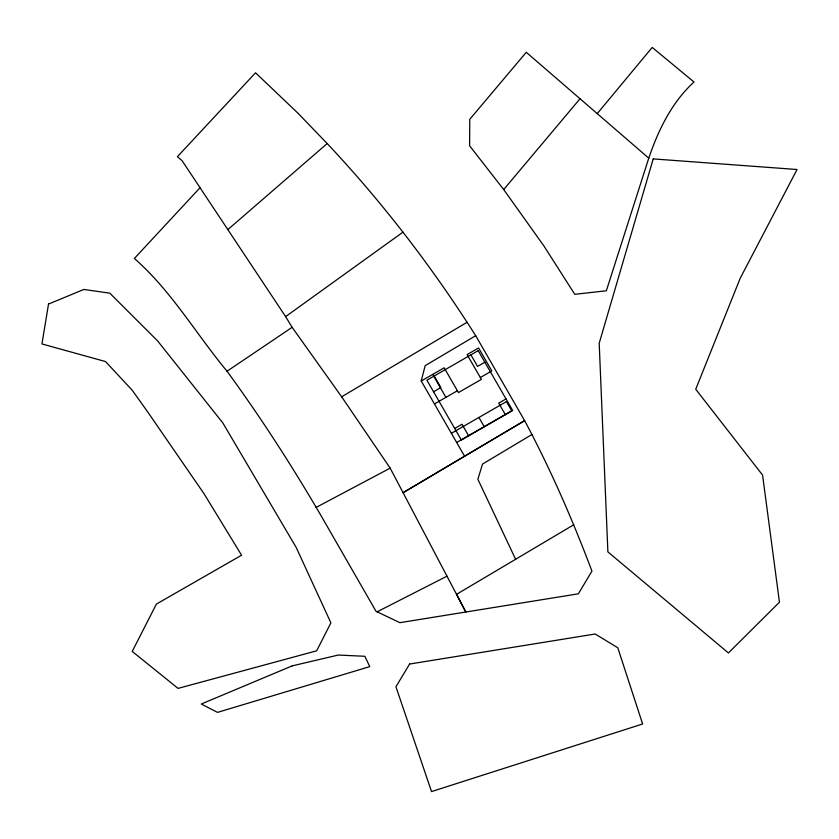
<?xml version="1.0" encoding="UTF-8"?>
<svg xmlns="http://www.w3.org/2000/svg" width="839" height="839" viewBox="0 0 839 839"><rect width="100%" height="100%" fill="white"/><g stroke="black" fill="none" stroke-linecap="round" stroke-linejoin="round"><path stroke-width="1.26" d="M421.199 381.074L425.174 365.657L475.692 335.684L524.627 420.643C550.562 469.137 572.502 519.677 591.946 571.097L578.386 593.813L399.909 622.674L376.019 611.295L321.211 515.954C292.203 466.201 261.013 417.749 227.044 371.226C196.043 333.88 171.135 290.598 134.366 258.475L200.039 187.716M648.767 158.162L526.273 52.291L469.767 119.295L469.599 145.766L503.704 189.562L544.06 246.184L574.778 294.321L606.345 290.776L648.767 158.162C658.332 130.066 671.766 102.327 694 82.002L652.207 47.424L597.232 113.632M503.704 189.562L580.022 98.75M227.841 229.613L327.189 143.542C382.741 202.639 432.274 267.201 475.692 335.684M573.771 524.763L456.521 594.348L465.844 612.04L390.166 468.141L341.651 396.795L292.129 327.315L285.617 316.618L403.035 232.099M227.044 371.226L292.129 327.315M532.041 434.455L482.53 464.061L477.863 479.268L515.628 559.288M341.651 396.795L467.061 322.281M464.575 456.217L403.087 492.713L524.627 420.643L464.575 456.217L421.23 381.011L444.177 367.797L458.451 392.579L481.397 379.364L467.113 354.582L478.587 347.975L491.811 370.922L480.338 377.529M433.553 391.761L440.853 387.555L434.193 375.998M484.858 362.207L477.569 366.412L470.899 354.845M434.445 403.958L457.391 390.743M454.696 428.477L461.995 424.272L468.655 435.84M506.011 398.924L498.712 403.129L505.372 414.697M451.372 433.323L506.441 401.608L511.727 410.785L456.657 442.51M316.072 507.438L390.166 468.141M377.131 611.82L446.988 576.183M327.189 143.542L297.646 112.887L255.538 72.794L177.417 156.683L182.136 160.763L285.617 316.618M478.901 417.465L484.197 426.642M432.704 374.404L445.918 397.35M48.515 304.075L41.95 343.948L105.536 361.567L132.195 390.187L147.601 411.792L203.929 493.573L241.58 555.208L156.39 604.09L132.216 651.421L178.057 688.399L316.66 650.823L330.891 622.863L296.157 547.364L222.817 422.919L157.533 340.823L109.794 293.168L83.837 289.455L48.515 304.075M653.214 158.907L599.193 343.256L607.887 551.873L728.42 652.952L779.441 602.213L762.578 475.105L695.73 389.244L740.25 278.17L797.05 169.509L653.214 158.907M409.6 664.037L395.935 686.753L431.529 791.576L642.622 723.984L617.787 647.771L595.176 634.001L409.6 664.037M478.199 350.65L426.894 380.193L461.356 440.045L512.671 410.491L478.199 350.65M292.161 665.883L201.266 704.026L217.511 712.384L369.768 666.627L364.871 656.287L338.295 655.049L292.161 665.883"/></g></svg>
